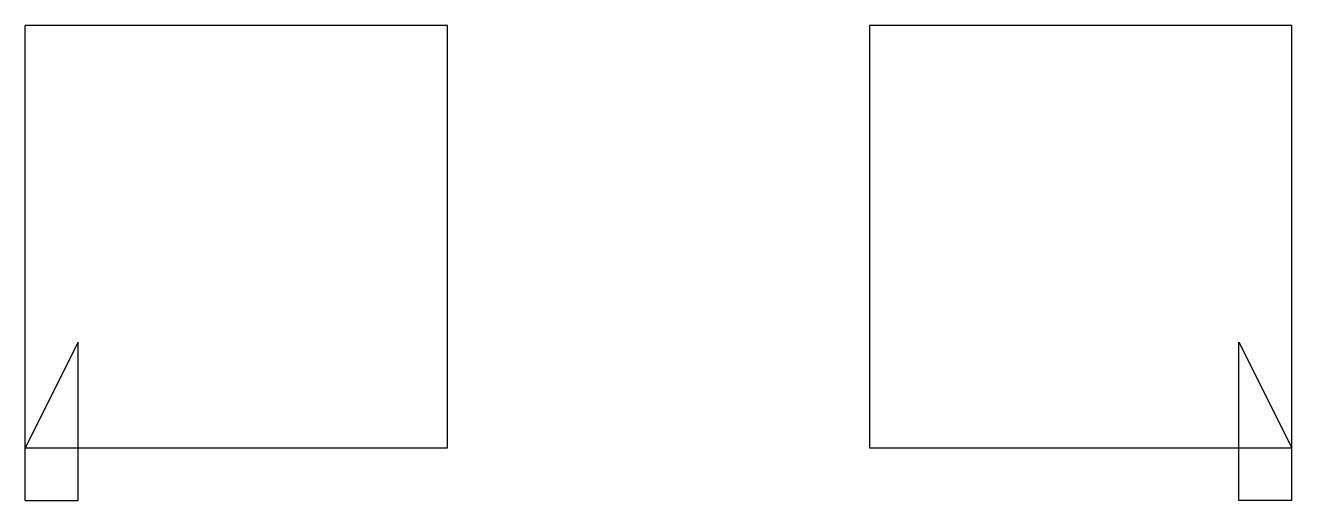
# Model space of a CAD drawing. Header units: millimetres. Extents: x -10 to 50, y -12.5 to 10.
import ezdxf

# ---------------------------------------------------------------- set-up
doc = ezdxf.new("R2010")
doc.units = ezdxf.units.MM

msp = doc.modelspace()

# ---------------------------------------------------------------- linework, layer by layer
at = {"linetype": 'CONTINUOUS'}
for p, q in [((-10, -12.5), (-10, 10)), ((10, 10), (-10, 10)), ((10, -10), (10, 10)), ((50, 10), (30, 10)), ((30, 10), (30, -10)), ((50, -12.5), (50, 10)), ((-7.5, -5), (-10, -10)), ((-7.5, -12.5), (-7.5, -5)), ((47.5, -12.5), (47.5, -5)), ((47.5, -5), (50, -10)), ((-10, -10), (10, -10)), ((30, -10), (50, -10)), ((-10, -12.5), (-7.5, -12.5)), ((50, -12.5), (47.5, -12.5))]:
    msp.add_line(p, q, dxfattribs=at)

doc.saveas('drawing.dxf')
